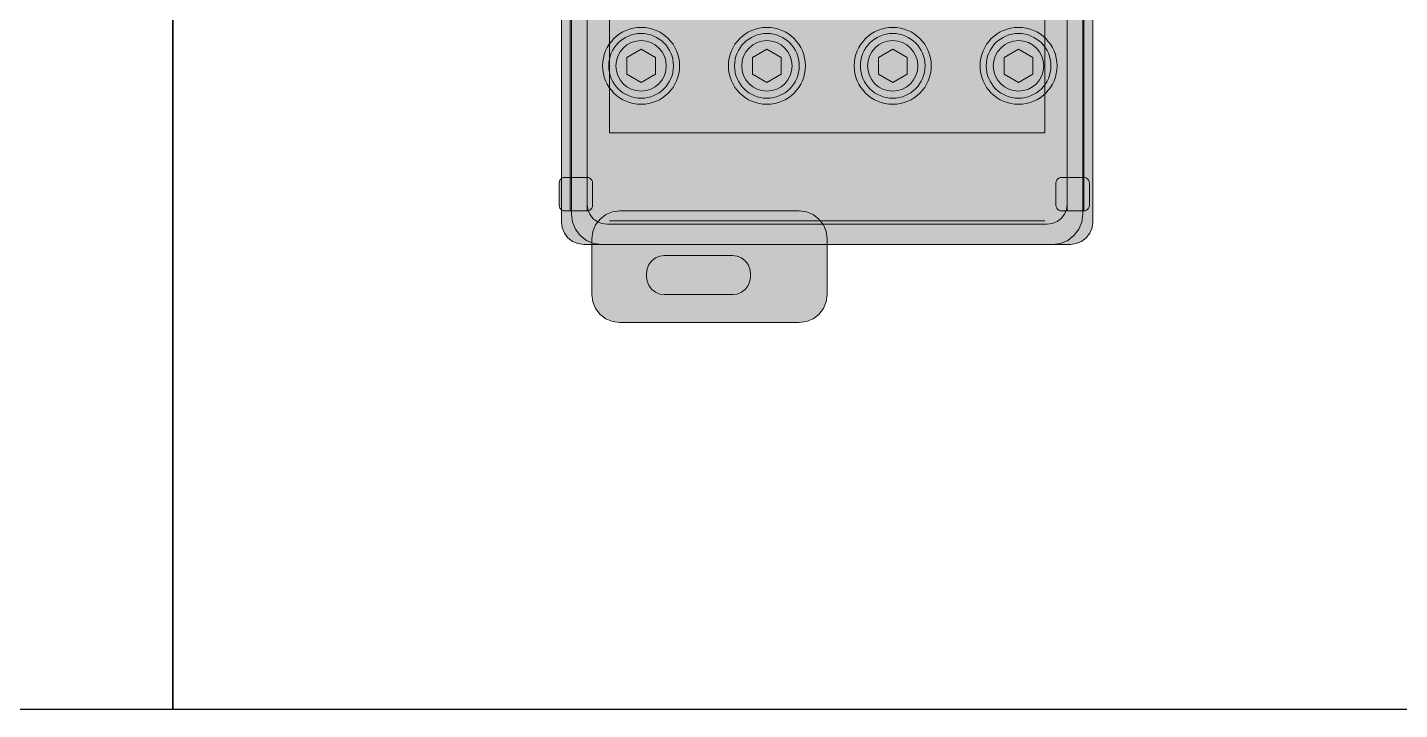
# Model space of a CAD drawing. Header units: millimetres. Extents: x 2517 to 4319, y 573 to 1664.
# Drawn here: x 3090.4 to 3213.3, y 885 to 946.1 of the extents above; entities that cross this region are included whole.
import ezdxf

# ---------------------------------------------------------------- set-up
doc = ezdxf.new("R2010")
doc.units = ezdxf.units.MM
for name, color, linetype, lineweight in [('KBR_DETAILS', 7, 'Continuous', 5), ('KBR_FILL', 7, 'Continuous', 5), ('KBR_OUTLINE', 7, 'Continuous', 13), ('KBR_TERMINALS', 7, 'Continuous', 5)]:
    doc.layers.add(name, color=color, linetype=linetype, lineweight=lineweight)

# ---------------------------------------------------------------- blocks, each defined once
blk = doc.blocks.new('EKF_KBR_500')
at = {"layer": 'KBR_FILL', "true_color": 0xe2e8e3}
blk.add_hatch(color=254, dxfattribs=at).paths.add_polyline_path([(46.3, 89), (46.82, 88.93), (47.3, 88.73), (47.71, 88.41), (48.03, 88), (48.23, 87.52), (48.3, 87), (48.3, 9), (48.23, 8.48), (48.03, 8), (47.71, 7.59), (47.3, 7.27), (46.82, 7.07), (46.3, 7), (2.7, 7), (2.18, 7.07), (1.7, 7.27), (1.29, 7.59), (0.97, 8), (0.77, 8.48), (0.7, 9), (0.7, 87), (0.77, 87.52), (0.97, 88), (1.29, 88.41), (1.7, 88.73), (2.18, 88.93), (2.7, 89)])
at = {"layer": 'KBR_FILL', "true_color": 0x59645f}
blk.add_hatch(color=251, dxfattribs=at).paths.add_polyline_path([(44.7, 88), (45.4, 87.91), (46.05, 87.64), (46.61, 87.21), (47.04, 86.65), (47.31, 86), (47.4, 85.3), (47.4, 9.7), (47.31, 9), (47.04, 8.35), (46.61, 7.79), (46.05, 7.36), (45.4, 7.09), (44.7, 7), (4.3, 7), (3.6, 7.09), (2.95, 7.36), (2.39, 7.79), (1.96, 8.35), (1.69, 9), (1.6, 9.7), (1.6, 85.3), (1.69, 86), (1.96, 86.65), (2.39, 87.21), (2.95, 87.64), (3.6, 87.91), (4.3, 88)])
at = {"layer": 'KBR_FILL', "true_color": 0x46534c}
blk.add_hatch(color=251, dxfattribs=at).paths.add_polyline_path([(44.2, 86.2), (44.67, 86.14), (45.1, 85.96), (45.47, 85.67), (45.76, 85.3), (45.94, 84.87), (46, 84.4), (46, 10.6), (45.94, 10.13), (45.76, 9.7), (45.47, 9.33), (45.1, 9.04), (44.67, 8.86), (44.2, 8.8), (4.8, 8.8), (4.33, 8.86), (3.9, 9.04), (3.53, 9.33), (3.24, 9.7), (3.06, 10.13), (3, 10.6), (3, 84.4), (3.06, 84.87), (3.24, 85.3), (3.53, 85.67), (3.9, 85.96), (4.33, 86.14), (4.8, 86.2)])
at = {"layer": 'KBR_FILL', "true_color": 0x87948a}
for points in [[(1.5, 85), (3, 85), (3, 10), (1.5, 10)], [(46, 85), (47.5, 85), (47.5, 10), (46, 10)]]:
    blk.add_hatch(color=252, dxfattribs=at).paths.add_polyline_path(points)
at = {"layer": 'KBR_FILL', "true_color": 0x606f64}
blk.add_hatch(color=251, dxfattribs=at).paths.add_polyline_path([(5, 54), (44, 54), (44, 17), (5, 17)])
at = {"layer": 'KBR_FILL', "true_color": 0x68736c}
for points in [[(11.29, 23), (11.26, 22.55), (11.17, 22.11), (11.03, 21.68), (10.83, 21.28), (10.58, 20.9), (10.28, 20.56), (9.94, 20.26), (9.56, 20.01), (9.16, 19.81), (8.73, 19.67), (8.29, 19.58), (7.84, 19.55), (7.39, 19.58), (6.95, 19.67), (6.52, 19.81), (6.11, 20.01), (5.74, 20.26), (5.4, 20.56), (5.1, 20.9), (4.85, 21.28), (4.65, 21.68), (4.51, 22.11), (4.42, 22.55), (4.39, 23), (4.42, 23.45), (4.51, 23.89), (4.65, 24.32), (4.85, 24.72), (5.1, 25.1), (5.4, 25.44), (5.74, 25.74), (6.11, 25.99), (6.52, 26.19), (6.95, 26.33), (7.39, 26.42), (7.84, 26.45), (8.29, 26.42), (8.73, 26.33), (9.16, 26.19), (9.56, 25.99), (9.94, 25.74), (10.28, 25.44), (10.58, 25.1), (10.83, 24.72), (11.03, 24.32), (11.17, 23.89), (11.26, 23.45)], [(22.56, 23), (22.53, 22.55), (22.44, 22.11), (22.3, 21.68), (22.1, 21.28), (21.85, 20.9), (21.55, 20.56), (21.21, 20.26), (20.84, 20.01), (20.43, 19.81), (20, 19.67), (19.56, 19.58), (19.11, 19.55), (18.66, 19.58), (18.22, 19.67), (17.79, 19.81), (17.39, 20.01), (17.01, 20.26), (16.67, 20.56), (16.37, 20.9), (16.12, 21.28), (15.92, 21.68), (15.78, 22.11), (15.69, 22.55), (15.66, 23), (15.69, 23.45), (15.78, 23.89), (15.92, 24.32), (16.12, 24.72), (16.37, 25.1), (16.67, 25.44), (17.01, 25.74), (17.39, 25.99), (17.79, 26.19), (18.22, 26.33), (18.66, 26.42), (19.11, 26.45), (19.56, 26.42), (20, 26.33), (20.43, 26.19), (20.84, 25.99), (21.21, 25.74), (21.55, 25.44), (21.85, 25.1), (22.1, 24.72), (22.3, 24.32), (22.44, 23.89), (22.53, 23.45)], [(33.83, 23), (33.8, 22.55), (33.71, 22.11), (33.57, 21.68), (33.37, 21.28), (33.12, 20.9), (32.82, 20.56), (32.48, 20.26), (32.1, 20.01), (31.7, 19.81), (31.27, 19.67), (30.83, 19.58), (30.38, 19.55), (29.93, 19.58), (29.49, 19.67), (29.06, 19.81), (28.66, 20.01), (28.28, 20.26), (27.94, 20.56), (27.64, 20.9), (27.39, 21.28), (27.19, 21.68), (27.05, 22.11), (26.96, 22.55), (26.93, 23), (26.96, 23.45), (27.05, 23.89), (27.19, 24.32), (27.39, 24.72), (27.64, 25.1), (27.94, 25.44), (28.28, 25.74), (28.66, 25.99), (29.06, 26.19), (29.49, 26.33), (29.93, 26.42), (30.38, 26.45), (30.83, 26.42), (31.27, 26.33), (31.7, 26.19), (32.1, 25.99), (32.48, 25.74), (32.82, 25.44), (33.12, 25.1), (33.37, 24.72), (33.57, 24.32), (33.71, 23.89), (33.8, 23.45)], [(45.1, 23), (45.07, 22.55), (44.98, 22.11), (44.84, 21.68), (44.64, 21.28), (44.39, 20.9), (44.09, 20.56), (43.75, 20.26), (43.38, 20.01), (42.97, 19.81), (42.54, 19.67), (42.1, 19.58), (41.65, 19.55), (41.2, 19.58), (40.76, 19.67), (40.33, 19.81), (39.92, 20.01), (39.55, 20.26), (39.21, 20.56), (38.91, 20.9), (38.66, 21.28), (38.46, 21.68), (38.32, 22.11), (38.23, 22.55), (38.2, 23), (38.23, 23.45), (38.32, 23.89), (38.46, 24.32), (38.66, 24.72), (38.91, 25.1), (39.21, 25.44), (39.55, 25.74), (39.92, 25.99), (40.33, 26.19), (40.76, 26.33), (41.2, 26.42), (41.65, 26.45), (42.1, 26.42), (42.54, 26.33), (42.97, 26.19), (43.38, 25.99), (43.75, 25.74), (44.09, 25.44), (44.39, 25.1), (44.64, 24.72), (44.84, 24.32), (44.98, 23.89), (45.07, 23.45)]]:
    blk.add_hatch(color=251, dxfattribs=at).paths.add_polyline_path(points)
at = {"layer": 'KBR_FILL', "true_color": 0xb4bdb5}
for points in [[(10.74, 23), (10.72, 22.62), (10.64, 22.25), (10.52, 21.89), (10.35, 21.55), (10.14, 21.23), (9.89, 20.95), (9.61, 20.7), (9.29, 20.49), (8.95, 20.32), (8.59, 20.2), (8.22, 20.12), (7.84, 20.1), (7.46, 20.12), (7.09, 20.2), (6.73, 20.32), (6.39, 20.49), (6.07, 20.7), (5.79, 20.95), (5.54, 21.23), (5.33, 21.55), (5.16, 21.89), (5.04, 22.25), (4.96, 22.62), (4.94, 23), (4.96, 23.38), (5.04, 23.75), (5.16, 24.11), (5.33, 24.45), (5.54, 24.77), (5.79, 25.05), (6.07, 25.3), (6.39, 25.51), (6.73, 25.68), (7.09, 25.8), (7.46, 25.88), (7.84, 25.9), (8.22, 25.88), (8.59, 25.8), (8.95, 25.68), (9.29, 25.51), (9.61, 25.3), (9.89, 25.05), (10.14, 24.77), (10.35, 24.45), (10.52, 24.11), (10.64, 23.75), (10.72, 23.38)], [(22.01, 23), (21.99, 22.62), (21.91, 22.25), (21.79, 21.89), (21.62, 21.55), (21.41, 21.23), (21.16, 20.95), (20.88, 20.7), (20.56, 20.49), (20.22, 20.32), (19.86, 20.2), (19.49, 20.12), (19.11, 20.1), (18.73, 20.12), (18.36, 20.2), (18, 20.32), (17.66, 20.49), (17.34, 20.7), (17.06, 20.95), (16.81, 21.23), (16.6, 21.55), (16.43, 21.89), (16.31, 22.25), (16.23, 22.62), (16.21, 23), (16.23, 23.38), (16.31, 23.75), (16.43, 24.11), (16.6, 24.45), (16.81, 24.77), (17.06, 25.05), (17.34, 25.3), (17.66, 25.51), (18, 25.68), (18.36, 25.8), (18.73, 25.88), (19.11, 25.9), (19.49, 25.88), (19.86, 25.8), (20.22, 25.68), (20.56, 25.51), (20.88, 25.3), (21.16, 25.05), (21.41, 24.77), (21.62, 24.45), (21.79, 24.11), (21.91, 23.75), (21.99, 23.38)], [(33.28, 23), (33.26, 22.62), (33.18, 22.25), (33.06, 21.89), (32.89, 21.55), (32.68, 21.23), (32.43, 20.95), (32.15, 20.7), (31.83, 20.49), (31.49, 20.32), (31.13, 20.2), (30.76, 20.12), (30.38, 20.1), (30, 20.12), (29.63, 20.2), (29.27, 20.32), (28.93, 20.49), (28.61, 20.7), (28.33, 20.95), (28.08, 21.23), (27.87, 21.55), (27.7, 21.89), (27.58, 22.25), (27.5, 22.62), (27.48, 23), (27.5, 23.38), (27.58, 23.75), (27.7, 24.11), (27.87, 24.45), (28.08, 24.77), (28.33, 25.05), (28.61, 25.3), (28.93, 25.51), (29.27, 25.68), (29.63, 25.8), (30, 25.88), (30.38, 25.9), (30.76, 25.88), (31.13, 25.8), (31.49, 25.68), (31.83, 25.51), (32.15, 25.3), (32.43, 25.05), (32.68, 24.77), (32.89, 24.45), (33.06, 24.11), (33.18, 23.75), (33.26, 23.38)], [(44.55, 23), (44.53, 22.62), (44.45, 22.25), (44.33, 21.89), (44.16, 21.55), (43.95, 21.23), (43.7, 20.95), (43.42, 20.7), (43.1, 20.49), (42.76, 20.32), (42.4, 20.2), (42.03, 20.12), (41.65, 20.1), (41.27, 20.12), (40.9, 20.2), (40.54, 20.32), (40.2, 20.49), (39.88, 20.7), (39.6, 20.95), (39.35, 21.23), (39.14, 21.55), (38.97, 21.89), (38.85, 22.25), (38.77, 22.62), (38.75, 23), (38.77, 23.38), (38.85, 23.75), (38.97, 24.11), (39.14, 24.45), (39.35, 24.77), (39.6, 25.05), (39.88, 25.3), (40.2, 25.51), (40.54, 25.68), (40.9, 25.8), (41.27, 25.88), (41.65, 25.9), (42.03, 25.88), (42.4, 25.8), (42.76, 25.68), (43.1, 25.51), (43.42, 25.3), (43.7, 25.05), (43.95, 24.77), (44.16, 24.45), (44.33, 24.11), (44.45, 23.75), (44.53, 23.38)]]:
    blk.add_hatch(color=9, dxfattribs=at).paths.add_polyline_path(points)
at = {"layer": 'KBR_FILL', "true_color": 0x8f9c94}
for points in [[(10.1, 23), (10.08, 22.7), (10.02, 22.41), (9.93, 22.13), (9.8, 21.87), (9.63, 21.62), (9.44, 21.4), (9.22, 21.21), (8.97, 21.04), (8.71, 20.91), (8.43, 20.82), (8.14, 20.76), (7.84, 20.74), (7.54, 20.76), (7.25, 20.82), (6.97, 20.91), (6.71, 21.04), (6.46, 21.21), (6.24, 21.4), (6.05, 21.62), (5.88, 21.87), (5.75, 22.13), (5.66, 22.41), (5.6, 22.7), (5.58, 23), (5.6, 23.3), (5.66, 23.59), (5.75, 23.87), (5.88, 24.13), (6.05, 24.38), (6.24, 24.6), (6.46, 24.79), (6.71, 24.96), (6.97, 25.09), (7.25, 25.18), (7.54, 25.24), (7.84, 25.26), (8.14, 25.24), (8.43, 25.18), (8.71, 25.09), (8.97, 24.96), (9.22, 24.79), (9.44, 24.6), (9.63, 24.38), (9.8, 24.13), (9.93, 23.87), (10.02, 23.59), (10.08, 23.3)], [(21.37, 23), (21.35, 22.7), (21.29, 22.41), (21.2, 22.13), (21.07, 21.87), (20.9, 21.62), (20.71, 21.4), (20.49, 21.21), (20.24, 21.04), (19.98, 20.91), (19.7, 20.82), (19.41, 20.76), (19.11, 20.74), (18.81, 20.76), (18.52, 20.82), (18.24, 20.91), (17.98, 21.04), (17.73, 21.21), (17.51, 21.4), (17.32, 21.62), (17.15, 21.87), (17.02, 22.13), (16.93, 22.41), (16.87, 22.7), (16.85, 23), (16.87, 23.3), (16.93, 23.59), (17.02, 23.87), (17.15, 24.13), (17.32, 24.38), (17.51, 24.6), (17.73, 24.79), (17.98, 24.96), (18.24, 25.09), (18.52, 25.18), (18.81, 25.24), (19.11, 25.26), (19.41, 25.24), (19.7, 25.18), (19.98, 25.09), (20.24, 24.96), (20.49, 24.79), (20.71, 24.6), (20.9, 24.38), (21.07, 24.13), (21.2, 23.87), (21.29, 23.59), (21.35, 23.3)], [(32.64, 23), (32.62, 22.7), (32.56, 22.41), (32.47, 22.13), (32.34, 21.87), (32.17, 21.62), (31.98, 21.4), (31.76, 21.21), (31.51, 21.04), (31.25, 20.91), (30.97, 20.82), (30.68, 20.76), (30.38, 20.74), (30.08, 20.76), (29.79, 20.82), (29.51, 20.91), (29.25, 21.04), (29, 21.21), (28.78, 21.4), (28.59, 21.62), (28.42, 21.87), (28.29, 22.13), (28.2, 22.41), (28.14, 22.7), (28.12, 23), (28.14, 23.3), (28.2, 23.59), (28.29, 23.87), (28.42, 24.13), (28.59, 24.38), (28.78, 24.6), (29, 24.79), (29.25, 24.96), (29.51, 25.09), (29.79, 25.18), (30.08, 25.24), (30.38, 25.26), (30.68, 25.24), (30.97, 25.18), (31.25, 25.09), (31.51, 24.96), (31.76, 24.79), (31.98, 24.6), (32.17, 24.38), (32.34, 24.13), (32.47, 23.87), (32.56, 23.59), (32.62, 23.3)], [(43.91, 23), (43.89, 22.7), (43.83, 22.41), (43.74, 22.13), (43.61, 21.87), (43.44, 21.62), (43.25, 21.4), (43.03, 21.21), (42.78, 21.04), (42.52, 20.91), (42.24, 20.82), (41.95, 20.76), (41.65, 20.74), (41.35, 20.76), (41.06, 20.82), (40.78, 20.91), (40.52, 21.04), (40.27, 21.21), (40.05, 21.4), (39.86, 21.62), (39.69, 21.87), (39.56, 22.13), (39.47, 22.41), (39.41, 22.7), (39.39, 23), (39.41, 23.3), (39.47, 23.59), (39.56, 23.87), (39.69, 24.13), (39.86, 24.38), (40.05, 24.6), (40.27, 24.79), (40.52, 24.96), (40.78, 25.09), (41.06, 25.18), (41.35, 25.24), (41.65, 25.26), (41.95, 25.24), (42.24, 25.18), (42.52, 25.09), (42.78, 24.96), (43.03, 24.79), (43.25, 24.6), (43.44, 24.38), (43.61, 24.13), (43.74, 23.87), (43.83, 23.59), (43.89, 23.3)]]:
    blk.add_hatch(color=252, dxfattribs=at).paths.add_polyline_path(points)
at = {"layer": 'KBR_FILL', "true_color": 0x354640}
for points in [[(9.12, 22.26), (7.84, 21.52), (6.56, 22.26), (6.56, 23.74), (7.84, 24.48), (9.12, 23.74)], [(20.39, 22.26), (19.11, 21.52), (17.83, 22.26), (17.83, 23.74), (19.11, 24.48), (20.39, 23.74)], [(31.66, 22.26), (30.38, 21.52), (29.1, 22.26), (29.1, 23.74), (30.38, 24.48), (31.66, 23.74)], [(42.93, 22.26), (41.65, 21.52), (40.37, 22.26), (40.37, 23.74), (41.65, 24.48), (42.93, 23.74)]]:
    blk.add_hatch(color=129, dxfattribs=at).paths.add_polyline_path(points)
at = {"layer": 'KBR_FILL', "true_color": 0x364139}
for points in [[(3, 13), (3.13, 12.98), (3.25, 12.93), (3.35, 12.85), (3.43, 12.75), (3.48, 12.63), (3.5, 12.5), (3.5, 10.5), (3.48, 10.37), (3.43, 10.25), (3.35, 10.15), (3.25, 10.07), (3.13, 10.02), (3, 10), (1, 10), (0.87, 10.02), (0.75, 10.07), (0.65, 10.15), (0.57, 10.25), (0.52, 10.37), (0.5, 10.5), (0.5, 12.5), (0.52, 12.63), (0.57, 12.75), (0.65, 12.85), (0.75, 12.93), (0.87, 12.98), (1, 13)], [(47.5, 13), (47.63, 12.98), (47.75, 12.93), (47.85, 12.85), (47.93, 12.75), (47.98, 12.63), (48, 12.5), (48, 10.5), (47.98, 10.37), (47.93, 10.25), (47.85, 10.15), (47.75, 10.07), (47.63, 10.02), (47.5, 10), (45.5, 10), (45.37, 10.02), (45.25, 10.07), (45.15, 10.15), (45.07, 10.25), (45.02, 10.37), (45, 10.5), (45, 12.5), (45.02, 12.63), (45.07, 12.75), (45.15, 12.85), (45.25, 12.93), (45.37, 12.98), (45.5, 13)]]:
    blk.add_hatch(color=250, dxfattribs=at).paths.add_polyline_path(points)
at = {"layer": 'KBR_FILL', "true_color": 0xe1e6df}
blk.add_hatch(color=254, dxfattribs=at).paths.add_polyline_path([(22, 10), (22.65, 9.91), (23.25, 9.67), (23.77, 9.27), (24.17, 8.75), (24.41, 8.15), (24.5, 7.5), (24.5, 2.5), (24.41, 1.85), (24.17, 1.25), (23.77, 0.73), (23.25, 0.33), (22.65, 0.09), (22, 0), (5.93, 0), (5.28, 0.09), (4.68, 0.33), (4.16, 0.73), (3.76, 1.25), (3.52, 1.85), (3.43, 2.5), (3.43, 7.5), (3.52, 8.15), (3.76, 8.75), (4.16, 9.27), (4.68, 9.67), (5.28, 9.91), (5.93, 10)])
at = {"layer": 'KBR_FILL', "true_color": 0xffffff}
blk.add_hatch(color=7, dxfattribs=at).paths.add_polyline_path([(16.04, 6), (16.45, 5.95), (16.84, 5.79), (17.17, 5.53), (17.43, 5.2), (17.59, 4.81), (17.64, 4.4), (17.64, 4.1), (17.59, 3.69), (17.43, 3.3), (17.17, 2.97), (16.84, 2.71), (16.45, 2.55), (16.04, 2.5), (9.93, 2.5), (9.52, 2.55), (9.13, 2.71), (8.8, 2.97), (8.54, 3.3), (8.38, 3.69), (8.33, 4.1), (8.33, 4.4), (8.38, 4.81), (8.54, 5.2), (8.8, 5.53), (9.13, 5.79), (9.52, 5.95), (9.93, 6)])
at = {"layer": 'KBR_DETAILS', "color": 253, "lineweight": 5, "true_color": 0xa5b4a7}
blk.add_line((5, 9.1), (44, 9.1), dxfattribs=at)
at = {"layer": 'KBR_DETAILS', "color": 250, "lineweight": 5, "true_color": 0x303d36}
blk.add_lwpolyline([(47.4, 85.3), (47.4, 9.7), (47.31, 9), (47.04, 8.35), (46.61, 7.79), (46.05, 7.36), (45.4, 7.09), (44.7, 7), (4.3, 7), (3.6, 7.09), (2.95, 7.36), (2.39, 7.79), (1.96, 8.35), (1.69, 9), (1.6, 9.7), (1.6, 85.3)], dxfattribs=at)
at = {"layer": 'KBR_DETAILS', "color": 8, "lineweight": 5, "true_color": 0x748477}
blk.add_lwpolyline([(46, 84.4), (46, 10.6), (45.94, 10.13), (45.76, 9.7), (45.47, 9.33), (45.1, 9.04), (44.67, 8.86), (44.2, 8.8), (4.8, 8.8), (4.33, 8.86), (3.9, 9.04), (3.53, 9.33), (3.24, 9.7), (3.06, 10.13), (3, 10.6), (3, 84.4)], dxfattribs=at)
at = {"layer": 'KBR_DETAILS', "color": 251, "lineweight": 5, "true_color": 0x44584a}
for points in [[(1.5, 85), (3, 85), (3, 10), (1.5, 10)], [(46, 85), (47.5, 85), (47.5, 10), (46, 10)]]:
    blk.add_lwpolyline(points, close=True, dxfattribs=at)
at = {"layer": 'KBR_DETAILS', "color": 129, "lineweight": 5, "true_color": 0x3f5144}
blk.add_lwpolyline([(5, 54), (44, 54), (44, 17), (5, 17)], close=True, dxfattribs=at)
at = {"layer": 'KBR_DETAILS', "color": 250, "lineweight": 5, "true_color": 0x27372b}
for points in [[(3, 13), (3.13, 12.98), (3.25, 12.93), (3.35, 12.85), (3.43, 12.75), (3.48, 12.63), (3.5, 12.5), (3.5, 10.5), (3.48, 10.37), (3.43, 10.25), (3.35, 10.15), (3.25, 10.07), (3.13, 10.02), (3, 10), (1, 10), (0.87, 10.02), (0.75, 10.07), (0.65, 10.15), (0.57, 10.25), (0.52, 10.37), (0.5, 10.5), (0.5, 12.5), (0.52, 12.63), (0.57, 12.75), (0.65, 12.85), (0.75, 12.93), (0.87, 12.98), (1, 13)], [(47.5, 13), (47.63, 12.98), (47.75, 12.93), (47.85, 12.85), (47.93, 12.75), (47.98, 12.63), (48, 12.5), (48, 10.5), (47.98, 10.37), (47.93, 10.25), (47.85, 10.15), (47.75, 10.07), (47.63, 10.02), (47.5, 10), (45.5, 10), (45.37, 10.02), (45.25, 10.07), (45.15, 10.15), (45.07, 10.25), (45.02, 10.37), (45, 10.5), (45, 12.5), (45.02, 12.63), (45.07, 12.75), (45.15, 12.85), (45.25, 12.93), (45.37, 12.98), (45.5, 13)]]:
    blk.add_lwpolyline(points, close=True, dxfattribs=at)
at = {"layer": 'KBR_DETAILS', "color": 253, "lineweight": 5, "true_color": 0xa3aca0}
blk.add_lwpolyline([(16.04, 6), (16.45, 5.95), (16.84, 5.79), (17.17, 5.53), (17.43, 5.2), (17.59, 4.81), (17.64, 4.4), (17.64, 4.1), (17.59, 3.69), (17.43, 3.3), (17.17, 2.97), (16.84, 2.71), (16.45, 2.55), (16.04, 2.5), (9.93, 2.5), (9.52, 2.55), (9.13, 2.71), (8.8, 2.97), (8.54, 3.3), (8.38, 3.69), (8.33, 4.1), (8.33, 4.4), (8.38, 4.81), (8.54, 5.2), (8.8, 5.53), (9.13, 5.79), (9.52, 5.95), (9.93, 6)], close=True, dxfattribs=at)
at = {"layer": 'KBR_OUTLINE', "color": 251, "lineweight": 13, "true_color": 0x67746b}
blk.add_lwpolyline([(48.3, 87), (48.3, 9), (48.23, 8.48), (48.03, 8), (47.71, 7.59), (47.3, 7.27), (46.82, 7.07), (46.3, 7), (2.7, 7), (2.18, 7.07), (1.7, 7.27), (1.29, 7.59), (0.97, 8), (0.77, 8.48), (0.7, 9), (0.7, 87)], dxfattribs=at)
at = {"layer": 'KBR_OUTLINE', "color": 252, "lineweight": 13, "true_color": 0x929b91}
blk.add_lwpolyline([(22, 10), (22.65, 9.91), (23.25, 9.67), (23.77, 9.27), (24.17, 8.75), (24.41, 8.15), (24.5, 7.5), (24.5, 2.5), (24.41, 1.85), (24.17, 1.25), (23.77, 0.73), (23.25, 0.33), (22.65, 0.09), (22, 0), (5.93, 0), (5.28, 0.09), (4.68, 0.33), (4.16, 0.73), (3.76, 1.25), (3.52, 1.85), (3.43, 2.5), (3.43, 7.5), (3.52, 8.15), (3.76, 8.75), (4.16, 9.27), (4.68, 9.67), (5.28, 9.91), (5.93, 10)], close=True, dxfattribs=at)
at = {"layer": 'KBR_TERMINALS', "color": 129, "lineweight": 5, "true_color": 0x354640}
for points in [[(9.12, 22.26), (7.84, 21.52), (6.56, 22.26), (6.56, 23.74), (7.84, 24.48), (9.12, 23.74)], [(20.39, 22.26), (19.11, 21.52), (17.83, 22.26), (17.83, 23.74), (19.11, 24.48), (20.39, 23.74)], [(31.66, 22.26), (30.38, 21.52), (29.1, 22.26), (29.1, 23.74), (30.38, 24.48), (31.66, 23.74)], [(42.93, 22.26), (41.65, 21.52), (40.37, 22.26), (40.37, 23.74), (41.65, 24.48), (42.93, 23.74)]]:
    blk.add_lwpolyline(points, close=True, dxfattribs=at)
at = {"layer": 'KBR_TERMINALS', "color": 251, "lineweight": 5, "true_color": 0x68736c}
for centre, radius in [((7.84, 23), 3.45), ((7.84, 23), 2.9), ((19.11, 23), 3.45), ((19.11, 23), 2.9), ((30.38, 23), 3.45), ((30.38, 23), 2.9), ((41.65, 23), 3.45), ((41.65, 23), 2.9), ((7.84, 23), 2.26), ((19.11, 23), 2.26), ((30.38, 23), 2.26), ((41.65, 23), 2.26)]:
    blk.add_circle(centre, radius, dxfattribs=at)

msp = doc.modelspace()

# ---------------------------------------------------------------- linework, layer by layer
for points in [[(2986.2, 1040.8), (3103.4, 1040.8), (3103.4, 885), (2986.2, 885)], [(3103.4, 1040.8), (3220.6, 1040.8), (3220.6, 885), (3103.4, 885)]]:
    msp.add_lwpolyline(points, close=True)

# ---------------------------------------------------------------- block references
msp.add_blockref('EKF_KBR_500', (3137.5, 919.69))

doc.saveas('drawing.dxf')
